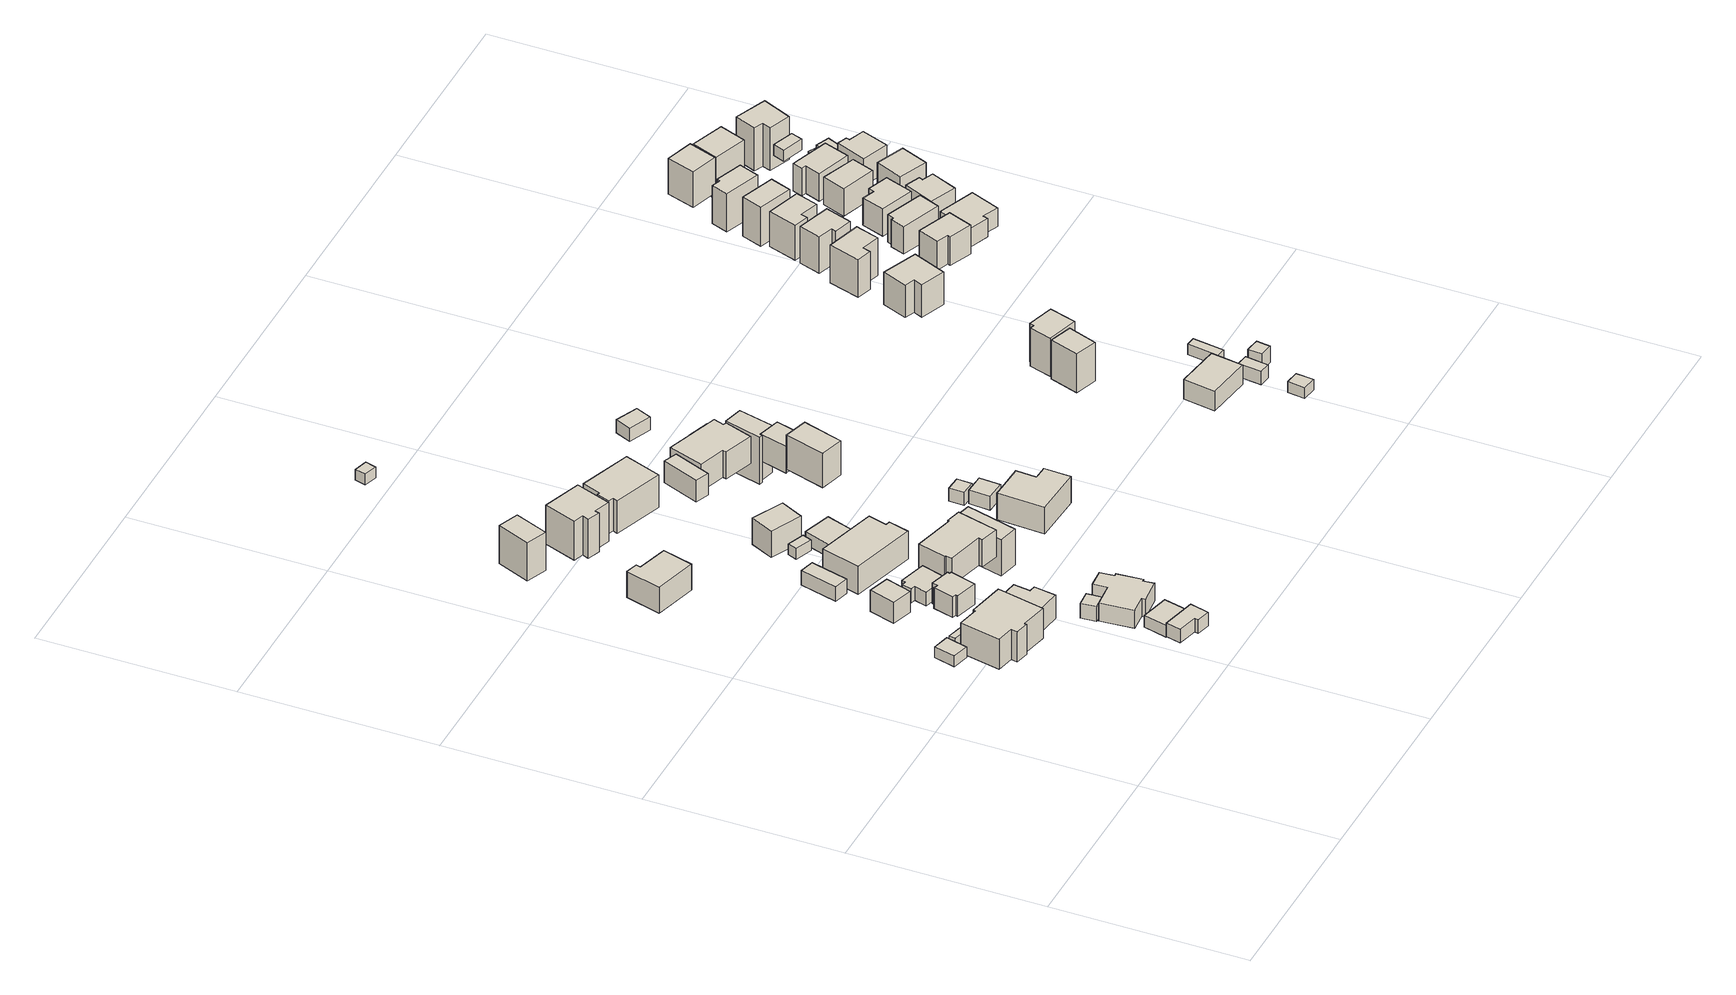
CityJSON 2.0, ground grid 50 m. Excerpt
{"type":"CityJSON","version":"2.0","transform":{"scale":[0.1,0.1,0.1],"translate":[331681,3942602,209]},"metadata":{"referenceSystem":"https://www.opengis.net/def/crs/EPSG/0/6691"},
"CityObjects":{
"building1":{"type":"Building","attributes":{"usage":"411","measuredHeight":3.8,"storeysAboveGround":2,"BuildingIDAttribute.prefecture":"14","BuildingIDAttribute.city":"14151","BuildingDetailAttribute.totalFloorArea":40.16,"BuildingDetailAttribute.buildingFootprintArea":20.08,"BuildingDetailAttribute.buildingStructureType":"601","BuildingDetailAttribute.buildingStructureOrgType":"1","BuildingDetailAttribute.orgUsage":"10","BuildingDetailAttribute.surveyYear":2015},"geometry":[{"type":"Solid","lod":"1","boundaries":[[[[0,1,2,3]],[[2,4,5,3]],[[1,6,4,2]],[[0,7,6,1]],[[3,5,7,0]],[[4,6,7,5]]]]}]},
"building2":{"type":"Building","attributes":{"BuildingIDAttribute.prefecture":"14","BuildingIDAttribute.city":"14151","BuildingDetailAttribute.surveyYear":2015},"geometry":[{"type":"Solid","lod":"1","boundaries":[[[[8,9,10,11]],[[10,12,13,11]],[[9,14,12,10]],[[8,15,14,9]],[[11,13,15,8]],[[12,14,15,13]]]]}]},
"building3":{"type":"Building","attributes":{"usage":"413","measuredHeight":10.3,"storeysAboveGround":2,"BuildingIDAttribute.prefecture":"14","BuildingIDAttribute.city":"14151","BuildingDetailAttribute.totalFloorArea":295.1,"BuildingDetailAttribute.buildingFootprintArea":147.55,"BuildingDetailAttribute.buildingStructureType":"601","BuildingDetailAttribute.buildingStructureOrgType":"1","BuildingDetailAttribute.orgUsage":"30","BuildingDetailAttribute.surveyYear":2015},"geometry":[{"type":"Solid","lod":"1","boundaries":[[[[16,17,18,19,20,21,22,23,24,25]],[[24,26,27,25]],[[23,28,26,24]],[[22,29,28,23]],[[21,30,29,22]],[[20,31,30,21]],[[19,32,31,20]],[[18,33,32,19]],[[17,34,33,18]],[[16,35,34,17]],[[25,27,35,16]],[[26,28,29,30,31,32,33,34,35,27]]]]}]},
"building4":{"type":"Building","attributes":{"usage":"413","measuredHeight":4.1,"storeysAboveGround":1,"BuildingIDAttribute.prefecture":"14","BuildingIDAttribute.city":"14151","BuildingDetailAttribute.totalFloorArea":78.89,"BuildingDetailAttribute.buildingFootprintArea":78.89,"BuildingDetailAttribute.buildingStructureType":"610","BuildingDetailAttribute.buildingStructureOrgType":"2","BuildingDetailAttribute.orgUsage":"30","BuildingDetailAttribute.surveyYear":2015},"geometry":[{"type":"Solid","lod":"1","boundaries":[[[[36,37,38,39,40,41]],[[40,42,43,41]],[[39,44,42,40]],[[38,45,44,39]],[[37,46,45,38]],[[36,47,46,37]],[[41,43,47,36]],[[42,44,45,46,47,43]]]]}]},
"building5":{"type":"Building","attributes":{"usage":"411","measuredHeight":6.4,"storeysAboveGround":2,"BuildingIDAttribute.prefecture":"14","BuildingIDAttribute.city":"14151","BuildingDetailAttribute.totalFloorArea":65.82,"BuildingDetailAttribute.buildingFootprintArea":32.91,"BuildingDetailAttribute.buildingStructureType":"601","BuildingDetailAttribute.buildingStructureOrgType":"1","BuildingDetailAttribute.orgUsage":"10","BuildingDetailAttribute.surveyYear":2015},"geometry":[{"type":"Solid","lod":"1","boundaries":[[[[48,49,50,51]],[[50,52,53,51]],[[49,54,52,50]],[[48,55,54,49]],[[51,53,55,48]],[[52,54,55,53]]]]}]},
"building6":{"type":"Building","attributes":{"measuredHeight":3.9,"BuildingIDAttribute.prefecture":"14","BuildingIDAttribute.city":"14151","BuildingDetailAttribute.surveyYear":2015},"geometry":[{"type":"Solid","lod":"1","boundaries":[[[[56,57,58,59]],[[58,60,61,59]],[[57,62,60,58]],[[56,63,62,57]],[[59,61,63,56]],[[60,62,63,61]]]]}]},
"building7":{"type":"Building","attributes":{"usage":"413","measuredHeight":6.9,"storeysAboveGround":1,"BuildingIDAttribute.prefecture":"14","BuildingIDAttribute.city":"14151","BuildingDetailAttribute.totalFloorArea":51.04,"BuildingDetailAttribute.buildingFootprintArea":51.04,"BuildingDetailAttribute.buildingStructureType":"601","BuildingDetailAttribute.buildingStructureOrgType":"1","BuildingDetailAttribute.orgUsage":"30","BuildingDetailAttribute.surveyYear":2015},"geometry":[{"type":"Solid","lod":"1","boundaries":[[[[64,65,66,67,68,69]],[[68,70,71,69]],[[67,72,70,68]],[[66,73,72,67]],[[65,74,73,66]],[[64,75,74,65]],[[69,71,75,64]],[[70,72,73,74,75,71]]]]}]},
"building8":{"type":"Building","attributes":{"usage":"413","measuredHeight":4.3,"storeysAboveGround":1,"BuildingIDAttribute.prefecture":"14","BuildingIDAttribute.city":"14151","BuildingDetailAttribute.totalFloorArea":14.19,"BuildingDetailAttribute.buildingFootprintArea":14.19,"BuildingDetailAttribute.buildingStructureType":"601","BuildingDetailAttribute.buildingStructureOrgType":"1","BuildingDetailAttribute.orgUsage":"30","BuildingDetailAttribute.surveyYear":2015},"geometry":[{"type":"Solid","lod":"1","boundaries":[[[[76,77,78,79]],[[78,80,81,79]],[[77,82,80,78]],[[76,83,82,77]],[[79,81,83,76]],[[80,82,83,81]]]]}]},
"building9":{"type":"Building","attributes":{"usage":"411","measuredHeight":6.4,"storeysAboveGround":2,"BuildingIDAttribute.prefecture":"14","BuildingIDAttribute.city":"14151","BuildingDetailAttribute.totalFloorArea":81.92,"BuildingDetailAttribute.buildingFootprintArea":40.96,"BuildingDetailAttribute.buildingStructureType":"601","BuildingDetailAttribute.buildingStructureOrgType":"1","BuildingDetailAttribute.orgUsage":"10","BuildingDetailAttribute.surveyYear":2015},"geometry":[{"type":"Solid","lod":"1","boundaries":[[[[84,85,86,87,88,89,90,91,92,93]],[[92,94,95,93]],[[91,96,94,92]],[[90,97,96,91]],[[89,98,97,90]],[[88,99,98,89]],[[87,100,99,88]],[[86,101,100,87]],[[85,102,101,86]],[[84,103,102,85]],[[93,95,103,84]],[[94,96,97,98,99,100,101,102,103,95]]]]}]},
"building10":{"type":"Building","attributes":{"usage":"411","measuredHeight":8.2,"storeysAboveGround":1,"BuildingIDAttribute.prefecture":"14","BuildingIDAttribute.city":"14151","BuildingDetailAttribute.totalFloorArea":102.32,"BuildingDetailAttribute.buildingFootprintArea":102.32,"BuildingDetailAttribute.buildingStructureType":"601","BuildingDetailAttribute.buildingStructureOrgType":"1","BuildingDetailAttribute.orgUsage":"10","BuildingDetailAttribute.surveyYear":2015},"geometry":[{"type":"Solid","lod":"1","boundaries":[[[[104,105,106,107,108,109]],[[108,110,111,109]],[[107,112,110,108]],[[106,113,112,107]],[[105,114,113,106]],[[104,115,114,105]],[[109,111,115,104]],[[110,112,113,114,115,111]]]]}]},
"building11":{"type":"Building","attributes":{"usage":"411","measuredHeight":4.7,"storeysAboveGround":1,"BuildingIDAttribute.prefecture":"14","BuildingIDAttribute.city":"14151","BuildingDetailAttribute.totalFloorArea":20.17,"BuildingDetailAttribute.buildingFootprintArea":20.17,"BuildingDetailAttribute.buildingStructureType":"601","BuildingDetailAttribute.buildingStructureOrgType":"1","BuildingDetailAttribute.orgUsage":"10","BuildingDetailAttribute.surveyYear":2015},"geometry":[{"type":"Solid","lod":"1","boundaries":[[[[116,117,118,119]],[[118,120,121,119]],[[117,122,120,118]],[[116,123,122,117]],[[119,121,123,116]],[[120,122,123,121]]]]}]},
"building12":{"type":"Building","attributes":{"usage":"413","measuredHeight":5.8,"storeysAboveGround":2,"BuildingIDAttribute.prefecture":"14","BuildingIDAttribute.city":"14151","BuildingDetailAttribute.totalFloorArea":203.27,"BuildingDetailAttribute.buildingFootprintArea":101.64,"BuildingDetailAttribute.buildingStructureType":"601","BuildingDetailAttribute.buildingStructureOrgType":"1","BuildingDetailAttribute.orgUsage":"30","BuildingDetailAttribute.surveyYear":2015},"geometry":[{"type":"Solid","lod":"1","boundaries":[[[[124,125,126,127,128,129,130,131,132,133,134,135]],[[134,136,137,135]],[[133,138,136,134]],[[132,139,138,133]],[[131,140,139,132]],[[130,141,140,131]],[[129,142,141,130]],[[128,143,142,129]],[[127,144,143,128]],[[126,145,144,127]],[[125,146,145,126]],[[124,147,146,125]],[[135,137,147,124]],[[136,138,139,140,141,142,143,144,145,146,147,137]]]]}]},
"building13":{"type":"Building","attributes":{"measuredHeight":5.2,"BuildingIDAttribute.prefecture":"14","BuildingIDAttribute.city":"14151","BuildingDetailAttribute.surveyYear":2015},"geometry":[{"type":"Solid","lod":"1","boundaries":[[[[148,149,150,151,152,153,154,155]],[[154,156,157,155]],[[153,158,156,154]],[[152,159,158,153]],[[151,160,159,152]],[[150,161,160,151]],[[149,162,161,150]],[[148,163,162,149]],[[155,157,163,148]],[[156,158,159,160,161,162,163,157]]]]}]},
"building14":{"type":"Building","attributes":{"usage":"411","measuredHeight":8.9,"storeysAboveGround":1,"BuildingIDAttribute.prefecture":"14","BuildingIDAttribute.city":"14151","BuildingDetailAttribute.totalFloorArea":159.11,"BuildingDetailAttribute.buildingFootprintArea":159.11,"BuildingDetailAttribute.buildingStructureType":"601","BuildingDetailAttribute.buildingStructureOrgType":"1","BuildingDetailAttribute.orgUsage":"10","BuildingDetailAttribute.surveyYear":2015},"geometry":[{"type":"Solid","lod":"1","boundaries":[[[[164,165,166,167,168,169]],[[168,170,171,169]],[[167,172,170,168]],[[166,173,172,167]],[[165,174,173,166]],[[164,175,174,165]],[[169,171,175,164]],[[170,172,173,174,175,171]]]]}]},
"building15":{"type":"Building","attributes":{"usage":"411","measuredHeight":12,"storeysAboveGround":2,"BuildingIDAttribute.prefecture":"14","BuildingIDAttribute.city":"14151","BuildingDetailAttribute.totalFloorArea":87.38,"BuildingDetailAttribute.buildingFootprintArea":43.69,"BuildingDetailAttribute.buildingStructureType":"601","BuildingDetailAttribute.buildingStructureOrgType":"1","BuildingDetailAttribute.orgUsage":"10","BuildingDetailAttribute.surveyYear":2015},"geometry":[{"type":"Solid","lod":"1","boundaries":[[[[176,177,178,179]],[[178,180,181,179]],[[177,182,180,178]],[[176,183,182,177]],[[179,181,183,176]],[[180,182,183,181]]]]}]},
"building16":{"type":"Building","attributes":{"BuildingIDAttribute.prefecture":"14","BuildingIDAttribute.city":"14151","BuildingDetailAttribute.surveyYear":2015},"geometry":[{"type":"Solid","lod":"1","boundaries":[[[[184,185,186,187]],[[186,188,189,187]],[[185,190,188,186]],[[184,191,190,185]],[[187,189,191,184]],[[188,190,191,189]]]]}]},
"building17":{"type":"Building","attributes":{"usage":"411","measuredHeight":9.1,"storeysAboveGround":1,"BuildingIDAttribute.prefecture":"14","BuildingIDAttribute.city":"14151","BuildingDetailAttribute.totalFloorArea":159.21,"BuildingDetailAttribute.buildingFootprintArea":159.21,"BuildingDetailAttribute.buildingStructureType":"601","BuildingDetailAttribute.buildingStructureOrgType":"1","BuildingDetailAttribute.orgUsage":"10","BuildingDetailAttribute.surveyYear":2015},"geometry":[{"type":"Solid","lod":"1","boundaries":[[[[192,193,194,195,196,197,198,199,200,201]],[[200,202,203,201]],[[199,204,202,200]],[[198,205,204,199]],[[197,206,205,198]],[[196,207,206,197]],[[195,208,207,196]],[[194,209,208,195]],[[193,210,209,194]],[[192,211,210,193]],[[201,203,211,192]],[[202,204,205,206,207,208,209,210,211,203]]]]}]},
"building18":{"type":"Building","attributes":{"usage":"411","measuredHeight":4.2,"storeysAboveGround":2,"BuildingIDAttribute.prefecture":"14","BuildingIDAttribute.city":"14151","BuildingDetailAttribute.totalFloorArea":84.83,"BuildingDetailAttribute.buildingFootprintArea":42.41,"BuildingDetailAttribute.buildingStructureType":"601","BuildingDetailAttribute.buildingStructureOrgType":"1","BuildingDetailAttribute.orgUsage":"10","BuildingDetailAttribute.surveyYear":2015},"geometry":[{"type":"Solid","lod":"1","boundaries":[[[[212,213,214,215]],[[214,216,217,215]],[[213,218,216,214]],[[212,219,218,213]],[[215,217,219,212]],[[216,218,219,217]]]]}]},
"building19":{"type":"Building","attributes":{"usage":"411","measuredHeight":12,"storeysAboveGround":2,"BuildingIDAttribute.prefecture":"14","BuildingIDAttribute.city":"14151","BuildingDetailAttribute.totalFloorArea":170.43,"BuildingDetailAttribute.buildingFootprintArea":85.22,"BuildingDetailAttribute.buildingStructureType":"601","BuildingDetailAttribute.buildingStructureOrgType":"1","BuildingDetailAttribute.orgUsage":"10","BuildingDetailAttribute.surveyYear":2015},"geometry":[{"type":"Solid","lod":"1","boundaries":[[[[220,221,222,223,224,225,226,227]],[[226,228,229,227]],[[225,230,228,226]],[[224,231,230,225]],[[223,232,231,224]],[[222,233,232,223]],[[221,234,233,222]],[[220,235,234,221]],[[227,229,235,220]],[[228,230,231,232,233,234,235,229]]]]}]},
"building20":{"type":"Building","attributes":{"usage":"411","measuredHeight":7.7,"storeysAboveGround":2,"BuildingIDAttribute.prefecture":"14","BuildingIDAttribute.city":"14151","BuildingDetailAttribute.totalFloorArea":95.16,"BuildingDetailAttribute.buildingFootprintArea":47.58,"BuildingDetailAttribute.buildingStructureType":"601","BuildingDetailAttribute.buildingStructureOrgType":"1","BuildingDetailAttribute.orgUsage":"10","BuildingDetailAttribute.surveyYear":2015},"geometry":[{"type":"Solid","lod":"1","boundaries":[[[[236,237,238,239]],[[238,240,241,239]],[[237,242,240,238]],[[236,243,242,237]],[[239,241,243,236]],[[240,242,243,241]]]]}]},
"building21":{"type":"Building","attributes":{"usage":"411","measuredHeight":11,"storeysAboveGround":1,"BuildingIDAttribute.prefecture":"14","BuildingIDAttribute.city":"14151","BuildingDetailAttribute.totalFloorArea":69.19,"BuildingDetailAttribute.buildingFootprintArea":69.19,"BuildingDetailAttribute.buildingStructureType":"601","BuildingDetailAttribute.buildingStructureOrgType":"1","BuildingDetailAttribute.orgUsage":"10","BuildingDetailAttribute.surveyYear":2015},"geometry":[{"type":"Solid","lod":"1","boundaries":[[[[244,245,246,247]],[[246,248,249,247]],[[245,250,248,246]],[[244,251,250,245]],[[247,249,251,244]],[[248,250,251,249]]]]}]},
"building22":{"type":"Building","attributes":{"usage":"411","measuredHeight":10.6,"storeysAboveGround":1,"BuildingIDAttribute.prefecture":"14","BuildingIDAttribute.city":"14151","BuildingDetailAttribute.totalFloorArea":130.63,"BuildingDetailAttribute.buildingFootprintArea":130.63,"BuildingDetailAttribute.buildingStructureType":"601","BuildingDetailAttribute.buildingStructureOrgType":"1","BuildingDetailAttribute.orgUsage":"10","BuildingDetailAttribute.surveyYear":2015},"geometry":[{"type":"Solid","lod":"1","boundaries":[[[[252,253,254,255,256,257,258,259]],[[258,260,261,259]],[[257,262,260,258]],[[256,263,262,257]],[[255,264,263,256]],[[254,265,264,255]],[[253,266,265,254]],[[252,267,266,253]],[[259,261,267,252]],[[260,262,263,264,265,266,267,261]]]]}]},
"building23":{"type":"Building","attributes":{"usage":"411","measuredHeight":6.5,"storeysAboveGround":2,"BuildingIDAttribute.prefecture":"14","BuildingIDAttribute.city":"14151","BuildingDetailAttribute.totalFloorArea":63.58,"BuildingDetailAttribute.buildingFootprintArea":31.79,"BuildingDetailAttribute.buildingStructureType":"601","BuildingDetailAttribute.buildingStructureOrgType":"1","BuildingDetailAttribute.orgUsage":"10","BuildingDetailAttribute.surveyYear":2015},"geometry":[{"type":"Solid","lod":"1","boundaries":[[[[268,269,270,271]],[[270,272,273,271]],[[269,274,272,270]],[[268,275,274,269]],[[271,273,275,268]],[[272,274,275,273]]]]}]},
"building24":{"type":"Building","attributes":{"BuildingIDAttribute.prefecture":"14","BuildingIDAttribute.city":"14151","BuildingDetailAttribute.surveyYear":2015},"geometry":[{"type":"Solid","lod":"1","boundaries":[[[[276,277,278,279]],[[278,280,281,279]],[[277,282,280,278]],[[276,283,282,277]],[[279,281,283,276]],[[280,282,283,281]]]]}]},
"building25":{"type":"Building","attributes":{"usage":"411","measuredHeight":9.4,"storeysAboveGround":2,"BuildingIDAttribute.prefecture":"14","BuildingIDAttribute.city":"14151","BuildingDetailAttribute.totalFloorArea":227.05,"BuildingDetailAttribute.buildingFootprintArea":113.53,"BuildingDetailAttribute.buildingStructureType":"601","BuildingDetailAttribute.buildingStructureOrgType":"1","BuildingDetailAttribute.orgUsage":"10","BuildingDetailAttribute.surveyYear":2015,"BuildingLandSlideRiskAttribute.description":"1","BuildingLandSlideRiskAttribute.areaType":"1"},"geometry":[{"type":"Solid","lod":"1","boundaries":[[[[284,285,286,287,288,289,290]],[[289,291,292,290]],[[288,293,291,289]],[[287,294,293,288]],[[286,295,294,287]],[[285,296,295,286]],[[284,297,296,285]],[[290,292,297,284]],[[291,293,294,295,296,297,292]]]]}]},
"building26":{"type":"Building","attributes":{"usage":"402","measuredHeight":4.9,"storeysAboveGround":1,"BuildingIDAttribute.prefecture":"14","BuildingIDAttribute.city":"14151","BuildingDetailAttribute.totalFloorArea":21,"BuildingDetailAttribute.buildingFootprintArea":21,"BuildingDetailAttribute.buildingStructureType":"601","BuildingDetailAttribute.buildingStructureOrgType":"1","BuildingDetailAttribute.orgUsage":"71","BuildingDetailAttribute.surveyYear":2015},"geometry":[{"type":"Solid","lod":"1","boundaries":[[[[298,299,300,301]],[[300,302,303,301]],[[299,304,302,300]],[[298,305,304,299]],[[301,303,305,298]],[[302,304,305,303]]]]}]},
"building27":{"type":"Building","attributes":{"measuredHeight":3.9,"BuildingIDAttribute.prefecture":"14","BuildingIDAttribute.city":"14151","BuildingDetailAttribute.surveyYear":2015},"geometry":[{"type":"Solid","lod":"1","boundaries":[[[[306,307,308,309]],[[308,310,311,309]],[[307,312,310,308]],[[306,313,312,307]],[[309,311,313,306]],[[310,312,313,311]]]]}]},
"building28":{"type":"Building","attributes":{"usage":"411","measuredHeight":9.8,"storeysAboveGround":2,"BuildingIDAttribute.prefecture":"14","BuildingIDAttribute.city":"14151","BuildingDetailAttribute.totalFloorArea":247.84,"BuildingDetailAttribute.buildingFootprintArea":123.92,"BuildingDetailAttribute.buildingStructureType":"601","BuildingDetailAttribute.buildingStructureOrgType":"1","BuildingDetailAttribute.orgUsage":"10","BuildingDetailAttribute.surveyYear":2015,"BuildingLandSlideRiskAttribute.description":"1","BuildingLandSlideRiskAttribute.areaType":"1"},"geometry":[{"type":"Solid","lod":"1","boundaries":[[[[314,315,316,317,318,319,320,321]],[[320,322,323,321]],[[319,324,322,320]],[[318,325,324,319]],[[317,326,325,318]],[[316,327,326,317]],[[315,328,327,316]],[[314,329,328,315]],[[321,323,329,314]],[[322,324,325,326,327,328,329,323]]]]}]},
"building29":{"type":"Building","attributes":{"usage":"413","measuredHeight":10.2,"storeysAboveGround":1,"BuildingIDAttribute.prefecture":"14","BuildingIDAttribute.city":"14151","BuildingDetailAttribute.totalFloorArea":99.99,"BuildingDetailAttribute.buildingFootprintArea":99.99,"BuildingDetailAttribute.buildingStructureType":"601","BuildingDetailAttribute.buildingStructureOrgType":"1","BuildingDetailAttribute.orgUsage":"30","BuildingDetailAttribute.surveyYear":2015,"BuildingLandSlideRiskAttribute.description":"1","BuildingLandSlideRiskAttribute.areaType":"1"},"geometry":[{"type":"Solid","lod":"1","boundaries":[[[[330,331,332,333]],[[332,334,335,333]],[[331,336,334,332]],[[330,337,336,331]],[[333,335,337,330]],[[334,336,337,335]]]]}]},
"building30":{"type":"Building","attributes":{"measuredHeight":8.7,"BuildingIDAttribute.prefecture":"14","BuildingIDAttribute.city":"14151","BuildingDetailAttribute.surveyYear":2015,"BuildingLandSlideRiskAttribute.description":"1","BuildingLandSlideRiskAttribute.areaType":"1"},"geometry":[{"type":"Solid","lod":"1","boundaries":[[[[338,339,340,341,342]],[[341,343,344,342]],[[340,345,343,341]],[[339,346,345,340]],[[338,347,346,339]],[[342,344,347,338]],[[343,345,346,347,344]]]]}]},
"building31":{"type":"Building","attributes":{"usage":"411","measuredHeight":5,"storeysAboveGround":1,"BuildingIDAttribute.prefecture":"14","BuildingIDAttribute.city":"14151","BuildingDetailAttribute.totalFloorArea":11.45,"BuildingDetailAttribute.buildingFootprintArea":11.45,"BuildingDetailAttribute.buildingStructureType":"601","BuildingDetailAttribute.buildingStructureOrgType":"1","BuildingDetailAttribute.orgUsage":"10","BuildingDetailAttribute.surveyYear":2015,"BuildingLandSlideRiskAttribute.description":"1","BuildingLandSlideRiskAttribute.areaType":"1"},"geometry":[{"type":"Solid","lod":"1","boundaries":[[[[348,349,350,351]],[[350,352,353,351]],[[349,354,352,350]],[[348,355,354,349]],[[351,353,355,348]],[[352,354,355,353]]]]}]},
"building32":{"type":"Building","attributes":{"usage":"413","measuredHeight":13.8,"storeysAboveGround":1,"BuildingIDAttribute.prefecture":"14","BuildingIDAttribute.city":"14151","BuildingDetailAttribute.totalFloorArea":21.58,"BuildingDetailAttribute.buildingFootprintArea":21.58,"BuildingDetailAttribute.buildingStructureType":"601","BuildingDetailAttribute.buildingStructureOrgType":"1","BuildingDetailAttribute.orgUsage":"30","BuildingDetailAttribute.surveyYear":2015,"BuildingLandSlideRiskAttribute.description":"1","BuildingLandSlideRiskAttribute.areaType":"1"},"geometry":[{"type":"Solid","lod":"1","boundaries":[[[[356,357,358,359,360,361]],[[360,362,363,361]],[[359,364,362,360]],[[358,365,364,359]],[[357,366,365,358]],[[356,367,366,357]],[[361,363,367,356]],[[362,364,365,366,367,363]]]]}]},
"building33":{"type":"Building","attributes":{"measuredHeight":4.9,"BuildingIDAttribute.prefecture":"14","BuildingIDAttribute.city":"14151","BuildingDetailAttribute.surveyYear":2015},"geometry":[{"type":"Solid","lod":"1","boundaries":[[[[368,369,370,371]],[[370,372,373,371]],[[369,374,372,370]],[[368,375,374,369]],[[371,373,375,368]],[[372,374,375,373]]]]}]},
"building34":{"type":"Building","attributes":{"BuildingIDAttribute.prefecture":"14","BuildingIDAttribute.city":"14151","BuildingDetailAttribute.surveyYear":2015},"geometry":[{"type":"Solid","lod":"1","boundaries":[[[[376,377,378,379]],[[378,380,381,379]],[[377,382,380,378]],[[376,383,382,377]],[[379,381,383,376]],[[380,382,383,381]]]]}]},
"building35":{"type":"Building","attributes":{"usage":"411","measuredHeight":6.3,"storeysAboveGround":2,"BuildingIDAttribute.prefecture":"14","BuildingIDAttribute.city":"14151","BuildingDetailAttribute.totalFloorArea":161.72,"BuildingDetailAttribute.buildingFootprintArea":80.86,"BuildingDetailAttribute.buildingStructureType":"601","BuildingDetailAttribute.buildingStructureOrgType":"1","BuildingDetailAttribute.orgUsage":"10","BuildingDetailAttribute.surveyYear":2015},"geometry":[{"type":"Solid","lod":"1","boundaries":[[[[384,385,386,387]],[[386,388,389,387]],[[385,390,388,386]],[[384,391,390,385]],[[387,389,391,384]],[[388,390,391,389]]]]}]},
"building36":{"type":"Building","attributes":{"measuredHeight":5.9,"BuildingIDAttribute.prefecture":"14","BuildingIDAttribute.city":"14151","BuildingDetailAttribute.surveyYear":2015},"geometry":[{"type":"Solid","lod":"1","boundaries":[[[[392,393,394,395]],[[394,396,397,395]],[[393,398,396,394]],[[392,399,398,393]],[[395,397,399,392]],[[396,398,399,397]]]]}]},
"building37":{"type":"Building","attributes":{"usage":"411","measuredHeight":11.7,"storeysAboveGround":2,"BuildingIDAttribute.prefecture":"14","BuildingIDAttribute.city":"14151","BuildingDetailAttribute.totalFloorArea":77.95,"BuildingDetailAttribute.buildingFootprintArea":38.97,"BuildingDetailAttribute.buildingStructureType":"601","BuildingDetailAttribute.buildingStructureOrgType":"1","BuildingDetailAttribute.orgUsage":"10","BuildingDetailAttribute.surveyYear":2015},"geometry":[{"type":"Solid","lod":"1","boundaries":[[[[400,401,402,403]],[[402,404,405,403]],[[401,406,404,402]],[[400,407,406,401]],[[403,405,407,400]],[[404,406,407,405]]]]}]},
"building38":{"type":"Building","attributes":{"measuredHeight":8.4,"BuildingIDAttribute.prefecture":"14","BuildingIDAttribute.city":"14151","BuildingDetailAttribute.surveyYear":2015},"geometry":[{"type":"Solid","lod":"1","boundaries":[[[[408,409,410,411]],[[410,412,413,411]],[[409,414,412,410]],[[408,415,414,409]],[[411,413,415,408]],[[412,414,415,413]]]]}]},
"building39":{"type":"Building","attributes":{"BuildingIDAttribute.prefecture":"14","BuildingIDAttribute.city":"14151","BuildingDetailAttribute.surveyYear":2015},"geometry":[{"type":"Solid","lod":"1","boundaries":[[[[416,417,418,419]],[[418,420,421,419]],[[417,422,420,418]],[[416,423,422,417]],[[419,421,423,416]],[[420,422,423,421]]]]}]},
"building40":{"type":"Building","attributes":{"usage":"411","measuredHeight":11.3,"storeysAboveGround":2,"BuildingIDAttribute.prefecture":"14","BuildingIDAttribute.city":"14151","BuildingDetailAttribute.totalFloorArea":98.3,"BuildingDetailAttribute.buildingFootprintArea":49.15,"BuildingDetailAttribute.buildingStructureType":"601","BuildingDetailAttribute.buildingStructureOrgType":"1","BuildingDetailAttribute.orgUsage":"10","BuildingDetailAttribute.surveyYear":2015},"geometry":[{"type":"Solid","lod":"1","boundaries":[[[[424,425,426,427,428,429]],[[428,430,431,429]],[[427,432,430,428]],[[426,433,432,427]],[[425,434,433,426]],[[424,435,434,425]],[[429,431,435,424]],[[430,432,433,434,435,431]]]]}]},
"building41":{"type":"Building","attributes":{"usage":"411","measuredHeight":9.6,"storeysAboveGround":2,"BuildingIDAttribute.prefecture":"14","BuildingIDAttribute.city":"14151","BuildingDetailAttribute.totalFloorArea":143.94,"BuildingDetailAttribute.buildingFootprintArea":71.97,"BuildingDetailAttribute.buildingStructureType":"610","BuildingDetailAttribute.buildingStructureOrgType":"2","BuildingDetailAttribute.orgUsage":"10","BuildingDetailAttribute.surveyYear":2015,"BuildingLandSlideRiskAttribute.description":"1","BuildingLandSlideRiskAttribute.areaType":"1"},"geometry":[{"type":"Solid","lod":"1","boundaries":[[[[436,437,438,439,440,441]],[[440,442,443,441]],[[439,444,442,440]],[[438,445,444,439]],[[437,446,445,438]],[[436,447,446,437]],[[441,443,447,436]],[[442,444,445,446,447,443]]]]}]},
"building42":{"type":"Building","attributes":{"usage":"411","measuredHeight":11.5,"storeysAboveGround":2,"BuildingIDAttribute.prefecture":"14","BuildingIDAttribute.city":"14151","BuildingDetailAttribute.totalFloorArea":112.04,"BuildingDetailAttribute.buildingFootprintArea":56.02,"BuildingDetailAttribute.buildingStructureType":"601","BuildingDetailAttribute.buildingStructureOrgType":"1","BuildingDetailAttribute.orgUsage":"10","BuildingDetailAttribute.surveyYear":2015},"geometry":[{"type":"Solid","lod":"1","boundaries":[[[[448,449,450,451,452,453]],[[452,454,455,453]],[[451,456,454,452]],[[450,457,456,451]],[[449,458,457,450]],[[448,459,458,449]],[[453,455,459,448]],[[454,456,457,458,459,455]]]]}]},
"building43":{"type":"Building","attributes":{"usage":"411","measuredHeight":11,"storeysAboveGround":2,"BuildingIDAttribute.prefecture":"14","BuildingIDAttribute.city":"14151","BuildingDetailAttribute.totalFloorArea":100.54,"BuildingDetailAttribute.buildingFootprintArea":50.27,"BuildingDetailAttribute.buildingStructureType":"601","BuildingDetailAttribute.buildingStructureOrgType":"1","BuildingDetailAttribute.orgUsage":"10","BuildingDetailAttribute.surveyYear":2015,"BuildingLandSlideRiskAttribute.description":"1","BuildingLandSlideRiskAttribute.areaType":"1"},"geometry":[{"type":"Solid","lod":"1","boundaries":[[[[460,461,462,463,464,465]],[[464,466,467,465]],[[463,468,466,464]],[[462,469,468,463]],[[461,470,469,462]],[[460,471,470,461]],[[465,467,471,460]],[[466,468,469,470,471,467]]]]}]},
"building44":{"type":"Building","attributes":{"usage":"411","measuredHeight":8.9,"storeysAboveGround":2,"BuildingIDAttribute.prefecture":"14","BuildingIDAttribute.city":"14151","BuildingDetailAttribute.totalFloorArea":118.62,"BuildingDetailAttribute.buildingFootprintArea":59.31,"BuildingDetailAttribute.buildingStructureType":"601","BuildingDetailAttribute.buildingStructureOrgType":"1","BuildingDetailAttribute.orgUsage":"10","BuildingDetailAttribute.surveyYear":2015},"geometry":[{"type":"Solid","lod":"1","boundaries":[[[[472,473,474,475,476,477]],[[476,478,479,477]],[[475,480,478,476]],[[474,481,480,475]],[[473,482,481,474]],[[472,483,482,473]],[[477,479,483,472]],[[478,480,481,482,483,479]]]]}]},
"building45":{"type":"Building","attributes":{"usage":"411","measuredHeight":10.4,"storeysAboveGround":2,"BuildingIDAttribute.prefecture":"14","BuildingIDAttribute.city":"14151","BuildingDetailAttribute.totalFloorArea":106.21,"BuildingDetailAttribute.buildingFootprintArea":53.1,"BuildingDetailAttribute.buildingStructureType":"601","BuildingDetailAttribute.buildingStructureOrgType":"1","BuildingDetailAttribute.orgUsage":"10","BuildingDetailAttribute.surveyYear":2015,"BuildingLandSlideRiskAttribute.description":"1","BuildingLandSlideRiskAttribute.areaType":"1"},"geometry":[{"type":"Solid","lod":"1","boundaries":[[[[484,485,486,487,488,489]],[[488,490,491,489]],[[487,492,490,488]],[[486,493,492,487]],[[485,494,493,486]],[[484,495,494,485]],[[489,491,495,484]],[[490,492,493,494,495,491]]]]}]},
"building46":{"type":"Building","attributes":{"usage":"411","measuredHeight":8.6,"storeysAboveGround":2,"BuildingIDAttribute.prefecture":"14","BuildingIDAttribute.city":"14151","BuildingDetailAttribute.totalFloorArea":93.06,"BuildingDetailAttribute.buildingFootprintArea":46.53,"BuildingDetailAttribute.buildingStructureType":"601","BuildingDetailAttribute.buildingStructureOrgType":"1","BuildingDetailAttribute.orgUsage":"10","BuildingDetailAttribute.surveyYear":2015},"geometry":[{"type":"Solid","lod":"1","boundaries":[[[[496,497,498,499,500,501]],[[500,502,503,501]],[[499,504,502,500]],[[498,505,504,499]],[[497,506,505,498]],[[496,507,506,497]],[[501,503,507,496]],[[502,504,505,506,507,503]]]]}]},
"building47":{"type":"Building","attributes":{"usage":"411","measuredHeight":11.7,"storeysAboveGround":2,"BuildingIDAttribute.prefecture":"14","BuildingIDAttribute.city":"14151","BuildingDetailAttribute.totalFloorArea":88.45,"BuildingDetailAttribute.buildingFootprintArea":44.23,"BuildingDetailAttribute.buildingStructureType":"601","BuildingDetailAttribute.buildingStructureOrgType":"1","BuildingDetailAttribute.orgUsage":"10","BuildingDetailAttribute.surveyYear":2015,"BuildingLandSlideRiskAttribute.description":"1","BuildingLandSlideRiskAttribute.areaType":"1"},"geometry":[{"type":"Solid","lod":"1","boundaries":[[[[508,509,510,511]],[[510,512,513,511]],[[509,514,512,510]],[[508,515,514,509]],[[511,513,515,508]],[[512,514,515,513]]]]}]},
"building48":{"type":"Building","attributes":{"usage":"411","measuredHeight":6,"storeysAboveGround":2,"BuildingIDAttribute.prefecture":"14","BuildingIDAttribute.city":"14151","BuildingDetailAttribute.totalFloorArea":117.17,"BuildingDetailAttribute.buildingFootprintArea":58.59,"BuildingDetailAttribute.buildingStructureType":"601","BuildingDetailAttribute.buildingStructureOrgType":"1","BuildingDetailAttribute.orgUsage":"10","BuildingDetailAttribute.surveyYear":2015},"geometry":[{"type":"Solid","lod":"1","boundaries":[[[[516,517,518,519,520,521]],[[520,522,523,521]],[[519,524,522,520]],[[518,525,524,519]],[[517,526,525,518]],[[516,527,526,517]],[[521,523,527,516]],[[522,524,525,526,527,523]]]]}]},
"building49":{"type":"Building","attributes":{"usage":"411","measuredHeight":8.3,"storeysAboveGround":2,"BuildingIDAttribute.prefecture":"14","BuildingIDAttribute.city":"14151","BuildingDetailAttribute.totalFloorArea":77.19,"BuildingDetailAttribute.buildingFootprintArea":38.6,"BuildingDetailAttribute.buildingStructureType":"601","BuildingDetailAttribute.buildingStructureOrgType":"1","BuildingDetailAttribute.orgUsage":"10","BuildingDetailAttribute.surveyYear":2015},"geometry":[{"type":"Solid","lod":"1","boundaries":[[[[528,529,530,531,532,533]],[[532,534,535,533]],[[531,536,534,532]],[[530,537,536,531]],[[529,538,537,530]],[[528,539,538,529]],[[533,535,539,528]],[[534,536,537,538,539,535]]]]}]},
"building50":{"type":"Building","attributes":{"usage":"411","measuredHeight":11.3,"storeysAboveGround":2,"BuildingIDAttribute.prefecture":"14","BuildingIDAttribute.city":"14151","BuildingDetailAttribute.totalFloorArea":58.02,"BuildingDetailAttribute.buildingFootprintArea":29.01,"BuildingDetailAttribute.buildingStructureType":"601","BuildingDetailAttribute.buildingStructureOrgType":"1","BuildingDetailAttribute.orgUsage":"10","BuildingDetailAttribute.surveyYear":2015,"BuildingLandSlideRiskAttribute.description":"1","BuildingLandSlideRiskAttribute.areaType":"1"},"geometry":[{"type":"Solid","lod":"1","boundaries":[[[[540,541,542,543,544,545]],[[544,546,547,545]],[[543,548,546,544]],[[542,549,548,543]],[[541,550,549,542]],[[540,551,550,541]],[[545,547,551,540]],[[546,548,549,550,551,547]]]]}]},
"building51":{"type":"Building","attributes":{"usage":"411","measuredHeight":8.5,"storeysAboveGround":2,"BuildingIDAttribute.prefecture":"14","BuildingIDAttribute.city":"14151","BuildingDetailAttribute.totalFloorArea":76.58,"BuildingDetailAttribute.buildingFootprintArea":38.29,"BuildingDetailAttribute.buildingStructureType":"601","BuildingDetailAttribute.buildingStructureOrgType":"1","BuildingDetailAttribute.orgUsage":"10","BuildingDetailAttribute.surveyYear":2015},"geometry":[{"type":"Solid","lod":"1","boundaries":[[[[552,553,554,555,556,557]],[[556,558,559,557]],[[555,560,558,556]],[[554,561,560,555]],[[553,562,561,554]],[[552,563,562,553]],[[557,559,563,552]],[[558,560,561,562,563,559]]]]}]},
"building52":{"type":"Building","attributes":{"usage":"411","measuredHeight":8.5,"storeysAboveGround":2,"BuildingIDAttribute.prefecture":"14","BuildingIDAttribute.city":"14151","BuildingDetailAttribute.totalFloorArea":88.8,"BuildingDetailAttribute.buildingFootprintArea":44.4,"BuildingDetailAttribute.buildingStructureType":"601","BuildingDetailAttribute.buildingStructureOrgType":"1","BuildingDetailAttribute.orgUsage":"10","BuildingDetailAttribute.surveyYear":2015},"geometry":[{"type":"Solid","lod":"1","boundaries":[[[[564,565,566,567]],[[566,568,569,567]],[[565,570,568,566]],[[564,571,570,565]],[[567,569,571,564]],[[568,570,571,569]]]]}]},
"building53":{"type":"Building","attributes":{"usage":"411","measuredHeight":11,"storeysAboveGround":2,"BuildingIDAttribute.prefecture":"14","BuildingIDAttribute.city":"14151","BuildingDetailAttribute.totalFloorArea":96.78,"BuildingDetailAttribute.buildingFootprintArea":48.39,"BuildingDetailAttribute.buildingStructureType":"601","BuildingDetailAttribute.buildingStructureOrgType":"1","BuildingDetailAttribute.orgUsage":"10","BuildingDetailAttribute.surveyYear":2015,"BuildingLandSlideRiskAttribute.description":"1","BuildingLandSlideRiskAttribute.areaType":"1"},"geometry":[{"type":"Solid","lod":"1","boundaries":[[[[572,573,574,575]],[[574,576,577,575]],[[573,578,576,574]],[[572,579,578,573]],[[575,577,579,572]],[[576,578,579,577]]]]}]},
"building54":{"type":"Building","attributes":{"usage":"411","measuredHeight":8.8,"storeysAboveGround":2,"BuildingIDAttribute.prefecture":"14","BuildingIDAttribute.city":"14151","BuildingDetailAttribute.totalFloorArea":81.91,"BuildingDetailAttribute.buildingFootprintArea":40.96,"BuildingDetailAttribute.buildingStructureType":"601","BuildingDetailAttribute.buildingStructureOrgType":"1","BuildingDetailAttribute.orgUsage":"10","BuildingDetailAttribute.surveyYear":2015},"geometry":[{"type":"Solid","lod":"1","boundaries":[[[[580,581,582,583,584,585]],[[584,586,587,585]],[[583,588,586,584]],[[582,589,588,583]],[[581,590,589,582]],[[580,591,590,581]],[[585,587,591,580]],[[586,588,589,590,591,587]]]]}]},
"building55":{"type":"Building","attributes":{"usage":"411","measuredHeight":7.8,"storeysAboveGround":2,"BuildingIDAttribute.prefecture":"14","BuildingIDAttribute.city":"14151","BuildingDetailAttribute.totalFloorArea":97.16,"BuildingDetailAttribute.buildingFootprintArea":48.58,"BuildingDetailAttribute.buildingStructureType":"601","BuildingDetailAttribute.buildingStructureOrgType":"1","BuildingDetailAttribute.orgUsage":"10","BuildingDetailAttribute.surveyYear":2015},"geometry":[{"type":"Solid","lod":"1","boundaries":[[[[592,593,594,595]],[[594,596,597,595]],[[593,598,596,594]],[[592,599,598,593]],[[595,597,599,592]],[[596,598,599,597]]]]}]},
"building56":{"type":"Building","attributes":{"usage":"411","measuredHeight":12.6,"storeysAboveGround":2,"BuildingIDAttribute.prefecture":"14","BuildingIDAttribute.city":"14151","BuildingDetailAttribute.totalFloorArea":111.61,"BuildingDetailAttribute.buildingFootprintArea":55.8,"BuildingDetailAttribute.buildingStructureType":"601","BuildingDetailAttribute.buildingStructureOrgType":"1","BuildingDetailAttribute.orgUsage":"10","BuildingDetailAttribute.surveyYear":2015,"BuildingLandSlideRiskAttribute.description":"1","BuildingLandSlideRiskAttribute.areaType":"1"},"geometry":[{"type":"Solid","lod":"1","boundaries":[[[[600,601,602,603]],[[602,604,605,603]],[[601,606,604,602]],[[600,607,606,601]],[[603,605,607,600]],[[604,606,607,605]]]]}]},
"building57":{"type":"Building","attributes":{"usage":"411","measuredHeight":8.7,"storeysAboveGround":2,"BuildingIDAttribute.prefecture":"14","BuildingIDAttribute.city":"14151","BuildingDetailAttribute.totalFloorArea":79.2,"BuildingDetailAttribute.buildingFootprintArea":39.6,"BuildingDetailAttribute.buildingStructureType":"601","BuildingDetailAttribute.buildingStructureOrgType":"1","BuildingDetailAttribute.orgUsage":"10","BuildingDetailAttribute.surveyYear":2015,"BuildingLandSlideRiskAttribute.description":"1","BuildingLandSlideRiskAttribute.areaType":"1"},"geometry":[{"type":"Solid","lod":"1","boundaries":[[[[608,609,610,611,612,613]],[[612,614,615,613]],[[611,616,614,612]],[[610,617,616,611]],[[609,618,617,610]],[[608,619,618,609]],[[613,615,619,608]],[[614,616,617,618,619,615]]]]}]},
"building58":{"type":"Building","attributes":{"BuildingIDAttribute.prefecture":"14","BuildingIDAttribute.city":"14151","BuildingDetailAttribute.surveyYear":2015,"BuildingLandSlideRiskAttribute.description":"1","BuildingLandSlideRiskAttribute.areaType":"1"},"geometry":[{"type":"Solid","lod":"1","boundaries":[[[[620,621,622,623]],[[622,624,625,623]],[[621,626,624,622]],[[620,627,626,621]],[[623,625,627,620]],[[624,626,627,625]]]]}]},
"building59":{"type":"Building","attributes":{"usage":"411","measuredHeight":3.6,"storeysAboveGround":2,"BuildingIDAttribute.prefecture":"14","BuildingIDAttribute.city":"14151","BuildingDetailAttribute.totalFloorArea":22.43,"BuildingDetailAttribute.buildingFootprintArea":11.22,"BuildingDetailAttribute.buildingStructureType":"601","BuildingDetailAttribute.buildingStructureOrgType":"1","BuildingDetailAttribute.orgUsage":"10","BuildingDetailAttribute.surveyYear":2015,"BuildingLandSlideRiskAttribute.description":"1","BuildingLandSlideRiskAttribute.areaType":"1"},"geometry":[{"type":"Solid","lod":"1","boundaries":[[[[628,629,630,631]],[[630,632,633,631]],[[629,634,632,630]],[[628,635,634,629]],[[631,633,635,628]],[[632,634,635,633]]]]}]},
"building60":{"type":"Building","attributes":{"measuredHeight":3.3,"BuildingIDAttribute.prefecture":"14","BuildingIDAttribute.city":"14151","BuildingDetailAttribute.surveyYear":2015,"BuildingLandSlideRiskAttribute.description":"1","BuildingLandSlideRiskAttribute.areaType":"1"},"geometry":[{"type":"Solid","lod":"1","boundaries":[[[[636,637,638,639]],[[638,640,641,639]],[[637,642,640,638]],[[636,643,642,637]],[[639,641,643,636]],[[640,642,643,641]]]]}]},
"building61":{"type":"Building","attributes":{"usage":"411","measuredHeight":12.8,"storeysAboveGround":2,"BuildingIDAttribute.prefecture":"14","BuildingIDAttribute.city":"14151","BuildingDetailAttribute.totalFloorArea":110.13,"BuildingDetailAttribute.buildingFootprintArea":55.06,"BuildingDetailAttribute.buildingStructureType":"601","BuildingDetailAttribute.buildingStructureOrgType":"1","BuildingDetailAttribute.orgUsage":"10","BuildingDetailAttribute.surveyYear":2015,"BuildingLandSlideRiskAttribute.description":"1","BuildingLandSlideRiskAttribute.areaType":"1"},"geometry":[{"type":"Solid","lod":"1","boundaries":[[[[644,645,646,647,648,649]],[[648,650,651,649]],[[647,652,650,648]],[[646,653,652,647]],[[645,654,653,646]],[[644,655,654,645]],[[649,651,655,644]],[[650,652,653,654,655,651]]]]}]}
},
"vertices":[
[101,516,166],[86,461,166],[43,472,166],[57,527,166],[43,472,196],[57,527,196],[86,461,196],[101,516,196],
[147,505,165],[142,488,165],[106,498,165],[110,515,165],[106,498,195],[110,515,195],[142,488,195],[147,505,195],
[237,339,155],[167,353,155],[166,348,155],[131,356,155],[134,372,155],[89,382,155],[111,487,155],[166,475,155],[167,481,155],[263,461,155],[167,481,239],[263,461,239],[166,475,239],[111,487,239],[89,382,239],[134,372,239],[131,356,239],[166,348,239],[167,353,239],[237,339,239],
[407,7,175],[371,16,175],[373,26,175],[322,39,175],[331,77,175],[419,56,175],[331,77,213],[419,56,213],[322,39,213],[373,26,213],[371,16,213],[407,7,213],
[163,733,162],[217,716,162],[196,649,162],[142,666,162],[196,649,221],[142,666,221],[217,716,221],[163,733,221],
[331,77,173],[346,138,173],[419,120,173],[405,60,173],[419,120,206],[405,60,206],[346,138,206],[331,77,206],
[268,459,148],[323,450,148],[317,407,148],[334,404,148],[325,347,148],[253,358,148],[325,347,214],[253,358,214],[334,404,214],[317,407,214],[323,450,214],[268,459,214],
[331,249,165],[328,288,165],[367,291,165],[370,252,165],[367,291,207],[370,252,207],[328,288,207],[331,249,207],
[291,532,155],[233,548,155],[235,554,155],[225,557,155],[240,610,155],[251,606,155],[255,621,155],[306,606,155],[305,600,155],[310,598,155],[305,600,213],[310,598,213],[306,606,213],[255,621,213],[251,606,213],[240,610,213],[225,557,213],[235,554,213],[233,548,213],[291,532,213],
[10,1186,123],[36,1277,123],[67,1268,123],[64,1256,123],[142,1233,123],[120,1155,123],[142,1233,196],[120,1155,196],[64,1256,196],[67,1268,196],[36,1277,196],[10,1186,196],
[206,810,160],[168,820,160],[193,917,160],[231,907,160],[193,917,200],[231,907,200],[168,820,200],[206,810,200],
[459,190,165],[453,190,165],[456,161,165],[392,155,165],[391,164,165],[343,160,165],[335,246,165],[398,252,165],[395,288,165],[442,292,165],[446,255,165],[453,256,165],[446,255,215],[453,256,215],[442,292,215],[395,288,215],[398,252,215],[335,246,215],[343,160,215],[391,164,215],[392,155,215],[456,161,215],[453,190,215],[459,190,215],
[327,677,157],[307,608,157],[238,628,157],[248,661,157],[235,664,157],[242,690,157],[254,687,157],[257,697,157],[254,687,196],[257,697,196],[242,690,196],[235,664,196],[248,661,196],[238,628,196],[307,608,196],[327,677,196],
[219,787,155],[248,888,155],[404,843,155],[390,795,155],[402,792,155],[387,739,155],[402,792,233],[387,739,233],[390,795,233],[404,843,233],[248,888,233],[219,787,233],
[80,1612,87],[133,1591,87],[99,1505,87],[45,1527,87],[99,1505,194],[45,1527,194],[133,1591,194],[80,1612,194],
[336,976,155],[327,952,155],[283,969,155],[292,993,155],[283,969,185],[292,993,185],[327,952,185],[336,976,185],
[480,563,151],[432,576,151],[435,586,151],[340,611,151],[344,627,151],[340,628,151],[359,701,151],[467,674,151],[468,678,151],[507,668,151],[468,678,227],[507,668,227],[467,674,227],[359,701,227],[340,628,227],[344,627,227],[340,611,227],[435,586,227],[432,576,227],[480,563,227],
[396,881,152],[323,905,152],[347,975,152],[419,951,152],[347,975,188],[419,951,188],[323,905,188],[396,881,188],
[285,1509,91],[252,1418,91],[210,1433,91],[207,1422,91],[174,1434,91],[181,1451,91],[155,1460,91],[185,1544,91],[155,1460,200],[185,1544,200],[181,1451,200],[174,1434,200],[207,1422,200],[210,1433,200],[252,1418,200],[285,1509,200],
[309,1043,120],[338,1102,120],[418,1063,120],[389,1004,120],[418,1063,194],[389,1004,194],[338,1102,194],[309,1043,194],
[539,542,94],[488,555,94],[523,687,94],[574,674,94],[523,687,195],[574,674,195],[488,555,195],[539,542,195],
[293,1415,86],[298,1428,86],[285,1433,86],[297,1467,86],[305,1465,86],[322,1512,86],[456,1465,86],[422,1370,86],[456,1465,177],[422,1370,177],[322,1512,177],[305,1465,177],[297,1467,177],[285,1433,177],[298,1428,177],[293,1415,177],
[491,1388,103],[526,1374,103],[488,1278,103],[453,1292,103],[488,1278,164],[453,1292,164],[526,1374,164],[491,1388,164],
[327,2051,42],[318,2022,42],[284,2033,42],[292,2061,42],[284,2033,72],[292,2061,72],[318,2022,72],[327,2051,72],
[691,537,80],[697,658,80],[708,657,80],[791,653,80],[788,601,80],[825,599,80],[822,531,80],[825,599,155],[822,531,155],[788,601,155],[791,653,155],[708,657,155],[697,658,155],[691,537,155],
[702,779,92],[742,777,92],[740,738,92],[701,740,92],[740,738,128],[701,740,128],[742,777,128],[702,779,128],
[716,736,88],[768,734,88],[765,679,88],[713,682,88],[765,679,126],[713,682,126],[768,734,126],[716,736,126],
[683,1350,86],[674,1323,86],[682,1320,86],[657,1248,86],[581,1274,86],[584,1284,86],[515,1307,86],[546,1397,86],[515,1307,162],[546,1397,162],[584,1284,162],[581,1274,162],[657,1248,162],[682,1320,162],[674,1323,162],[683,1350,162],
[719,1053,71],[658,1071,71],[689,1174,71],[750,1156,71],[689,1174,167],[750,1156,167],[658,1071,167],[719,1053,167],
[688,1174,60],[708,1247,60],[765,1231,60],[745,1157,60],[689,1174,60],[745,1157,135],[689,1174,135],[765,1231,135],[708,1247,135],[688,1174,135],
[645,1377,79],[652,1397,79],[707,1378,79],[700,1357,79],[707,1378,125],[700,1357,125],[652,1397,125],[645,1377,125],
[722,1339,2],[772,1326,2],[750,1236,2],[708,1247,2],[706,1241,2],[697,1243,2],[706,1241,134],[697,1243,134],[708,1247,134],[750,1236,134],[772,1326,134],[722,1339,134],
[653,1545,61],[671,1586,61],[729,1561,61],[711,1520,61],[729,1561,98],[711,1520,98],[671,1586,98],[653,1545,98],
[1279,200,181],[1315,195,181],[1311,150,181],[1273,155,181],[1311,150,211],[1273,155,211],[1315,195,211],[1279,200,211],
[1311,402,153],[1299,319,153],[1182,337,153],[1195,419,153],[1182,337,208],[1195,419,208],[1299,319,208],[1311,402,208],
[1328,269,167],[1298,273,167],[1305,333,167],[1336,329,167],[1305,333,204],[1336,329,204],[1298,273,204],[1328,269,204],
[1211,753,98],[1269,733,98],[1243,659,98],[1186,679,98],[1243,659,207],[1186,679,207],[1269,733,207],[1211,753,207],
[1347,328,171],[1383,323,171],[1378,287,171],[1343,291,171],[1378,287,217],[1343,291,217],[1383,323,217],[1347,328,217],
[1338,473,164],[1362,470,164],[1351,389,164],[1327,393,164],[1351,389,194],[1327,393,194],[1362,470,194],[1338,473,194],
[1218,759,98],[1235,816,98],[1247,812,98],[1251,824,98],[1320,803,98],[1299,734,98],[1320,803,205],[1299,734,205],[1251,824,205],[1247,812,205],[1235,816,205],[1218,759,205],
[1427,1185,80],[1391,1098,80],[1327,1124,80],[1336,1147,80],[1310,1158,80],[1336,1222,80],[1310,1158,171],[1336,1222,171],[1336,1147,171],[1327,1124,171],[1391,1098,171],[1427,1185,171],
[1488,1356,49],[1469,1296,49],[1421,1311,49],[1414,1290,49],[1375,1302,49],[1400,1383,49],[1375,1302,155],[1400,1383,155],[1414,1290,155],[1421,1311,155],[1469,1296,155],[1488,1356,155],
[1519,1444,55],[1496,1376,55],[1449,1391,55],[1453,1403,55],[1415,1416,55],[1433,1472,55],[1415,1416,158],[1433,1472,158],[1453,1403,158],[1449,1391,158],[1496,1376,158],[1519,1444,158],
[1602,1178,90],[1578,1115,90],[1519,1139,90],[1522,1147,90],[1491,1159,90],[1513,1213,90],[1491,1159,171],[1513,1213,171],[1522,1147,171],[1519,1139,171],[1578,1115,171],[1602,1178,171],
[1554,1534,52],[1535,1476,52],[1486,1492,52],[1481,1475,52],[1442,1488,52],[1466,1562,52],[1442,1488,150],[1466,1562,150],[1481,1475,150],[1486,1492,150],[1535,1476,150],[1554,1534,150],
[1521,1255,86],[1535,1292,86],[1541,1290,86],[1548,1307,86],[1645,1270,86],[1624,1216,86],[1645,1270,163],[1624,1216,163],[1548,1307,163],[1541,1290,163],[1535,1292,163],[1521,1255,163],
[1585,1610,36],[1566,1557,36],[1478,1589,36],[1497,1642,36],[1478,1589,146],[1497,1642,146],[1566,1557,146],[1585,1610,146],
[1728,1178,90],[1698,1102,90],[1657,1119,90],[1653,1107,90],[1600,1127,90],[1634,1215,90],[1600,1127,142],[1634,1215,142],[1653,1107,142],[1657,1119,142],[1698,1102,142],[1728,1178,142],
[1571,1329,80],[1591,1387,80],[1624,1375,80],[1629,1390,80],[1684,1370,80],[1659,1298,80],[1684,1370,156],[1659,1298,156],[1629,1390,156],[1624,1375,156],[1591,1387,156],[1571,1329,156],
[1497,1681,36],[1513,1724,36],[1535,1716,36],[1539,1724,36],[1609,1698,36],[1590,1646,36],[1609,1698,143],[1590,1646,143],[1539,1724,143],[1535,1716,143],[1513,1724,143],[1497,1681,143],
[1680,1321,84],[1719,1305,84],[1715,1295,84],[1744,1283,84],[1715,1215,84],[1647,1243,84],[1715,1215,152],[1647,1243,152],[1744,1283,152],[1715,1295,152],[1719,1305,152],[1680,1321,152],
[1720,1469,76],[1699,1411,76],[1609,1443,76],[1631,1502,76],[1609,1443,153],[1631,1502,153],[1699,1411,153],[1720,1469,153],
[1608,1759,46],[1538,1782,46],[1562,1855,46],[1633,1832,46],[1562,1855,146],[1633,1832,146],[1538,1782,146],[1608,1759,146],
[1753,1552,74],[1730,1486,74],[1641,1517,74],[1656,1557,74],[1644,1562,74],[1653,1587,74],[1644,1562,151],[1653,1587,151],[1656,1557,151],[1641,1517,151],[1730,1486,151],[1753,1552,151],
[1704,1345,81],[1732,1414,81],[1805,1384,81],[1777,1314,81],[1805,1384,152],[1777,1314,152],[1732,1414,152],[1704,1345,152],
[1723,1796,26],[1698,1728,26],[1612,1758,26],[1637,1827,26],[1612,1758,144],[1637,1827,144],[1698,1728,144],[1723,1796,144],
[1763,1526,76],[1789,1516,76],[1786,1507,76],[1827,1492,76],[1802,1422,76],[1732,1448,76],[1802,1422,152],[1732,1448,152],[1827,1492,152],[1786,1507,152],[1789,1516,152],[1763,1526,152],
[1764,1599,76],[1786,1588,76],[1773,1560,76],[1750,1571,76],[1773,1560,106],[1750,1571,106],[1786,1588,106],[1764,1599,106],
[1792,1592,76],[1827,1577,76],[1806,1529,76],[1772,1544,76],[1806,1529,107],[1772,1544,107],[1827,1577,107],[1792,1592,107],
[1814,1662,73],[1803,1632,73],[1747,1652,73],[1759,1682,73],[1747,1652,104],[1759,1682,104],[1803,1632,104],[1814,1662,104],
[1855,1747,22],[1822,1672,22],[1766,1694,22],[1774,1716,22],[1751,1726,22],[1773,1781,22],[1751,1726,142],[1773,1781,142],[1774,1716,142],[1766,1694,142],[1822,1672,142],[1855,1747,142]
]}
